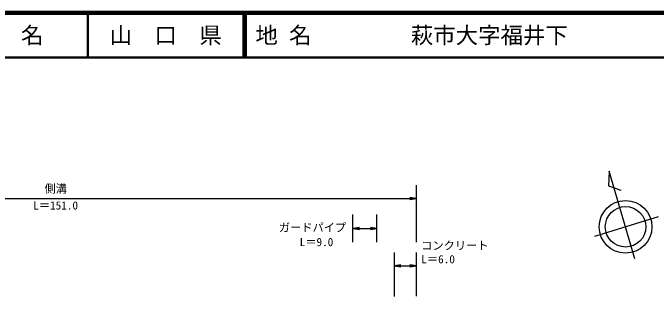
# Model space of a CAD drawing. Units: millimetres, scale not verified. Extents: x 40000 to 680000, y 20000 to 380000.
# Drawn here: x 316315 to 459704, y 313851 to 380000 of the extents above; entities that cross this region are included whole.
import ezdxf
from ezdxf.enums import TextEntityAlignment as Align

# ---------------------------------------------------------------- set-up
doc = ezdxf.new("R2010")
doc.units = ezdxf.units.MM
doc.header["$LTSCALE"] = 1000
doc.linetypes.add('CHAIN', pattern=[18.5, 12, -1.5, 3.5, -1.5])
for name, color, linetype, lineweight in [('M-BMK', 2, 'CHAIN', 13), ('M-BMK-SRVR', 3, 'Continuous', 25), ('M-STR-STR3', 7, 'Continuous', 25), ('M-TTL', 2, 'Continuous', 140), ('M-TTL-LINE', 7, 'Continuous', 50)]:
    doc.layers.add(name, color=color, linetype=linetype, lineweight=lineweight)
doc.layers.add('M-TTL-TXT', color=7, linetype='Continuous')
doc.styles.add('ＭＳ ゴシック', font='')
doc.styles.get('ＭＳ ゴシック').set_extended_font_data('MS Gothic')

# ---------------------------------------------------------------- blocks, each defined once
blk = doc.blocks.new('open_arrow')
at = {"color": 0, "linetype": 'Continuous', "lineweight": -2}
blk.add_lwpolyline([(7.5, 1.25), (0, 0), (7.5, -1.25)], dxfattribs=at)

msp = doc.modelspace()

# ---------------------------------------------------------------- linework, layer by layer
at = {"layer": 'M-BMK'}
msp.add_arc((337080, 554418), 300000, 293.87957, 309.29027, dxfattribs=at)
at = {"layer": 'M-BMK-SRVR'}
for p, q in [((449236, 344692), (449089, 341403)), ((454937, 325102), (449236, 344692)), ((449089, 341403), (451867, 340380)), ((446019, 330146), (460200, 334532))]:
    msp.add_line(p, q, dxfattribs=at)
for radius in [5885, 4520]:
    msp.add_circle((452890, 332229), radius, dxfattribs=at)
at = {"layer": 'M-STR-STR3'}
for p, q in [((406261, 328816), (406261, 341538)), ((260738, 338538), (406261, 338538)), ((392116, 328816), (392116, 334957)), ((397476, 328816), (397476, 334957)), ((392116, 331854), (397476, 331854)), ((401352, 316700), (401352, 326515)), ((406261, 316768), (406261, 326515)), ((401352, 323538), (406261, 323538))]:
    msp.add_line(p, q, dxfattribs=at)
at = {"layer": 'M-TTL'}
msp.add_line((680000, 380000), (40000, 380000), dxfattribs=at)
at = {"layer": 'M-TTL-LINE'}
for p, q in [((333000, 380000), (333000, 370000)), ((367750, 380000), (367750, 370000)), ((368250, 380000), (368250, 370000)), ((40000, 370000), (680000, 370000))]:
    msp.add_line(p, q, dxfattribs=at)

# ---------------------------------------------------------------- block references
at = {"layer": 'M-STR-STR3', "xscale": 193, "yscale": 193, "rotation": 180}
for p in [(406261, 338538), (397476, 331854), (406261, 323538)]:
    msp.add_blockref('open_arrow', p, dxfattribs=at)
at = {"layer": 'M-STR-STR3', "xscale": 193, "yscale": 193}
for p in [(392116, 331854), (401352, 323538)]:
    msp.add_blockref('open_arrow', p, dxfattribs=at)

# ---------------------------------------------------------------- texts
at = {"layer": 'M-STR-STR3', "style": 'ＭＳ ゴシック'}
for s, p in [('側溝', (323359, 339288)), ('L＝151.0', (320859, 335538)), ('ガードパイプ', (375607, 330604)), ('L＝9.0', (380253, 327370)), ('コンクリート', (407339, 326572)), ('L＝6.0', (407359, 323538))]:
    msp.add_text(s, height=1833, dxfattribs=at).set_placement(p, align=Align.BOTTOM_LEFT)
at = {"layer": 'M-TTL-TXT', "style": 'ＭＳ ゴシック'}
for s, p in [('県\u3000名', (315625, 375000)), ('山\u3000口\u3000県', (350375, 375000))]:
    msp.add_text(s, height=3666, dxfattribs=at).set_placement(p, align=Align.MIDDLE_CENTER)
for s, p in [('地 名', (370380, 375000)), ('萩市大字福井下', (405024, 375000))]:
    msp.add_text(s, height=3666, dxfattribs=at).set_placement(p, align=Align.MIDDLE_LEFT)

doc.saveas('drawing.dxf')
